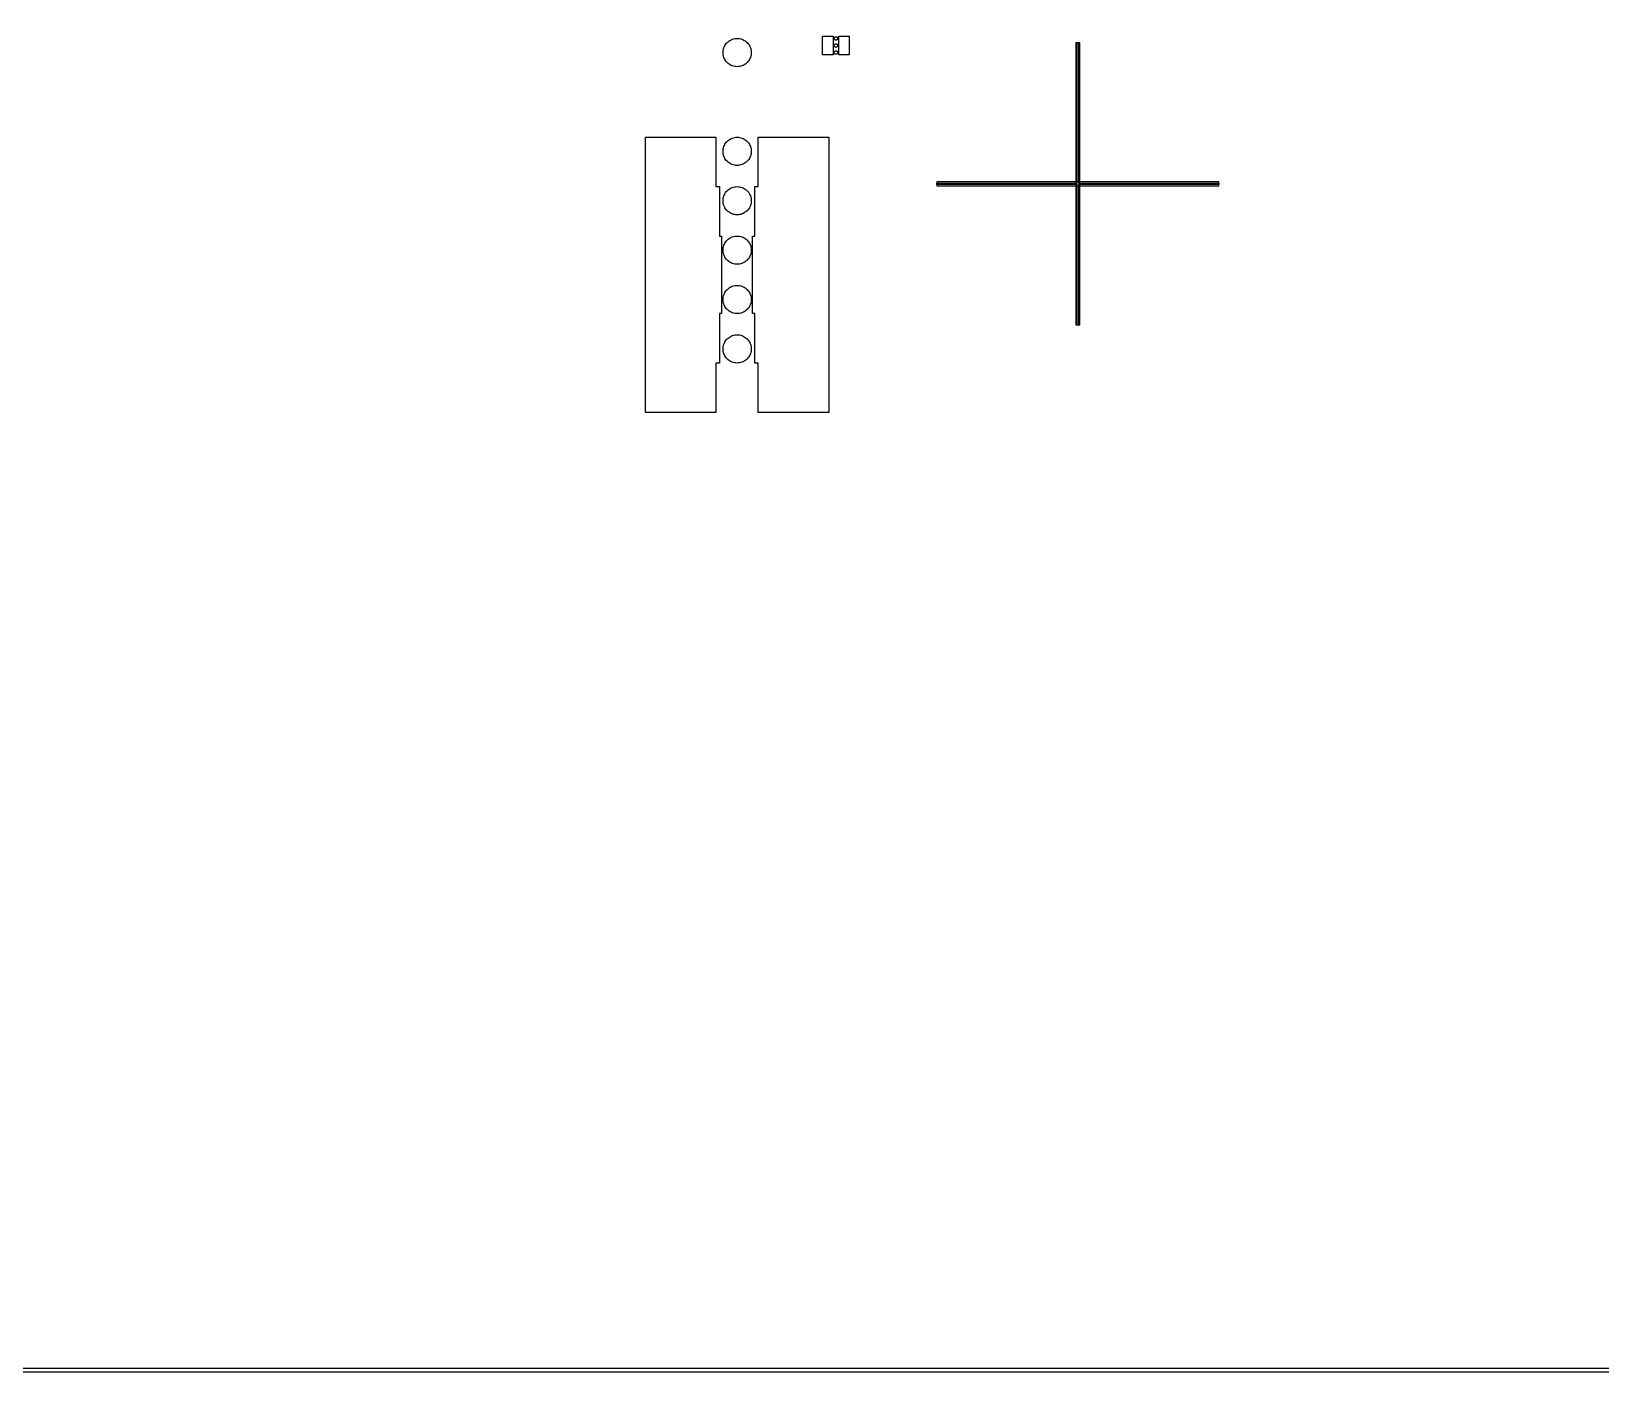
# Model space of a CAD drawing. Extents: x -52 to 52, y -50 to 50.
# Drawn here: x -41.76 to -39.536, y -0.025 to 1.9 of the extents above; entities that cross this region are included whole.
import ezdxf

# ---------------------------------------------------------------- set-up
doc = ezdxf.new("R2010")
doc.units = 0
for name, color, linetype in [('helperLayer', 6, 'CONTINUOUS'), ('largegap', 4, 'CONTINUOUS'), ('smallgap', 3, 'CONTINUOUS')]:
    doc.layers.add(name, color=color, linetype=linetype)

# ---------------------------------------------------------------- blocks, each defined once
blk = doc.blocks.new('Markers')
at = {"layer": 'largegap', "linetype": 'CONTINUOUS'}
for points in [[(-40.639, 1.857), (-40.639, 1.883), (-40.637, 1.883), (-40.624, 1.883), (-40.624, 1.857), (-40.639, 1.857)], [(-40.639, 1.857), (-40.639, 1.883), (-40.637, 1.883), (-40.624, 1.883), (-40.624, 1.857), (-40.639, 1.857)], [(-40.616, 1.857), (-40.616, 1.883), (-40.61, 1.883), (-40.601, 1.883), (-40.601, 1.857), (-40.616, 1.857)], [(-40.616, 1.857), (-40.616, 1.883), (-40.61, 1.883), (-40.601, 1.883), (-40.601, 1.857), (-40.616, 1.857)], [(-40.28, 1.474), (-40.274, 1.474), (-40.274, 1.874), (-40.28, 1.874), (-40.28, 1.474)], [(-40.89, 1.35), (-40.89, 1.74), (-40.815, 1.74), (-40.79, 1.74), (-40.79, 1.67), (-40.785, 1.67), (-40.785, 1.6), (-40.782, 1.6), (-40.782, 1.49), (-40.785, 1.49), (-40.785, 1.42), (-40.79, 1.42), (-40.79, 1.35), (-40.89, 1.35)], [(-40.89, 1.35), (-40.89, 1.74), (-40.815, 1.74), (-40.79, 1.74), (-40.79, 1.67), (-40.785, 1.67), (-40.785, 1.6), (-40.782, 1.6), (-40.782, 1.49), (-40.785, 1.49), (-40.785, 1.42), (-40.79, 1.42), (-40.79, 1.35), (-40.89, 1.35)], [(-40.73, 1.35), (-40.73, 1.42), (-40.735, 1.42), (-40.735, 1.49), (-40.738, 1.49), (-40.738, 1.6), (-40.735, 1.6), (-40.735, 1.67), (-40.73, 1.67), (-40.73, 1.74), (-40.667, 1.74), (-40.665, 1.74), (-40.63, 1.74), (-40.63, 1.35), (-40.73, 1.35)], [(-40.73, 1.35), (-40.73, 1.42), (-40.735, 1.42), (-40.735, 1.49), (-40.738, 1.49), (-40.738, 1.6), (-40.735, 1.6), (-40.735, 1.67), (-40.73, 1.67), (-40.73, 1.74), (-40.667, 1.74), (-40.665, 1.74), (-40.63, 1.74), (-40.63, 1.35), (-40.73, 1.35)], [(-40.477, 1.671), (-40.077, 1.671), (-40.077, 1.677), (-40.477, 1.677), (-40.477, 1.671)]]:
    blk.add_lwpolyline(points, close=True, dxfattribs=at)
at = {"layer": 'smallgap', "linetype": 'CONTINUOUS'}
for points in [[(-40.763473, 1.879697), (-40.761743, 1.879925), (-40.76, 1.880001), (-40.758257, 1.879925), (-40.756527, 1.879697), (-40.754824, 1.87932), (-40.75316, 1.878795), (-40.751548, 1.878127), (-40.75, 1.877322), (-40.748528, 1.876384), (-40.747144, 1.875322), (-40.745858, 1.874143), (-40.744679, 1.872857), (-40.743617, 1.871473), (-40.742679, 1.870001), (-40.741874, 1.868453), (-40.741206, 1.866841), (-40.740681, 1.865177), (-40.740304, 1.863474), (-40.740076, 1.861744), (-40.74, 1.860001), (-40.740076, 1.858258), (-40.740304, 1.856528), (-40.740681, 1.854825), (-40.741206, 1.853161), (-40.741874, 1.851549), (-40.742679, 1.850001), (-40.743617, 1.848529), (-40.744679, 1.847145), (-40.745858, 1.845859), (-40.747144, 1.84468), (-40.748355, 1.843751), (-40.748528, 1.843618), (-40.75, 1.84268), (-40.751548, 1.841875), (-40.75316, 1.841207), (-40.754824, 1.840682), (-40.756527, 1.840305), (-40.758257, 1.840077), (-40.76, 1.840001), (-40.761743, 1.840077), (-40.763473, 1.840305), (-40.765176, 1.840682), (-40.76684, 1.841207), (-40.768452, 1.841875), (-40.77, 1.84268), (-40.771472, 1.843618), (-40.772856, 1.84468), (-40.774142, 1.845859), (-40.775321, 1.847145), (-40.776383, 1.848529), (-40.777321, 1.850001), (-40.778126, 1.851549), (-40.778794, 1.853161), (-40.779319, 1.854825), (-40.779696, 1.856528), (-40.779924, 1.858258), (-40.78, 1.860001), (-40.779924, 1.861744), (-40.779696, 1.863474), (-40.779319, 1.865177), (-40.778794, 1.866841), (-40.778126, 1.868453), (-40.777321, 1.870001), (-40.776383, 1.871473), (-40.775321, 1.872857), (-40.774142, 1.874143), (-40.772856, 1.875322), (-40.771472, 1.876384), (-40.77, 1.877322), (-40.768452, 1.878127), (-40.76684, 1.878795), (-40.765176, 1.87932), (-40.763473, 1.879697)], [(-40.620434, 1.882463), (-40.620218, 1.882491), (-40.62, 1.882501), (-40.619782, 1.882491), (-40.619566, 1.882463), (-40.619353, 1.882416), (-40.619145, 1.88235), (-40.618943, 1.882267), (-40.61875, 1.882166), (-40.618566, 1.882049), (-40.618393, 1.881916), (-40.618232, 1.881769), (-40.618085, 1.881608), (-40.617952, 1.881435), (-40.617835, 1.881251), (-40.617734, 1.881058), (-40.617651, 1.880856), (-40.617585, 1.880648), (-40.617538, 1.880435), (-40.61751, 1.880219), (-40.6175, 1.880001), (-40.61751, 1.879783), (-40.617538, 1.879567), (-40.617585, 1.879354), (-40.617651, 1.879146), (-40.617734, 1.878944), (-40.617835, 1.878751), (-40.617952, 1.878567), (-40.618085, 1.878394), (-40.618232, 1.878233), (-40.618393, 1.878086), (-40.618566, 1.877953), (-40.61875, 1.877836), (-40.618943, 1.877735), (-40.619145, 1.877652), (-40.619353, 1.877586), (-40.619566, 1.877539), (-40.619782, 1.877511), (-40.62, 1.877501), (-40.620218, 1.877511), (-40.620434, 1.877539), (-40.620647, 1.877586), (-40.620855, 1.877652), (-40.621057, 1.877735), (-40.62125, 1.877836), (-40.621434, 1.877953), (-40.621607, 1.878086), (-40.621768, 1.878233), (-40.621915, 1.878394), (-40.622048, 1.878567), (-40.622165, 1.878751), (-40.622266, 1.878944), (-40.622349, 1.879146), (-40.622415, 1.879354), (-40.622462, 1.879567), (-40.62249, 1.879783), (-40.6225, 1.880001), (-40.62249, 1.880219), (-40.622462, 1.880435), (-40.622415, 1.880648), (-40.622349, 1.880856), (-40.622266, 1.881058), (-40.622165, 1.881251), (-40.622048, 1.881435), (-40.621915, 1.881608), (-40.621768, 1.881769), (-40.621607, 1.881916), (-40.621434, 1.882049), (-40.62125, 1.882166), (-40.621057, 1.882267), (-40.620855, 1.88235), (-40.620647, 1.882416), (-40.620434, 1.882463)], [(-40.620218, 1.872491), (-40.62, 1.872501), (-40.619782, 1.872491), (-40.619566, 1.872463), (-40.619353, 1.872416), (-40.619145, 1.87235), (-40.618943, 1.872267), (-40.61875, 1.872166), (-40.618566, 1.872049), (-40.618393, 1.871916), (-40.618232, 1.871769), (-40.618085, 1.871608), (-40.617952, 1.871435), (-40.617835, 1.871251), (-40.617734, 1.871058), (-40.617651, 1.870856), (-40.617585, 1.870648), (-40.617538, 1.870435), (-40.61751, 1.870219), (-40.6175, 1.870001), (-40.61751, 1.869783), (-40.617538, 1.869567), (-40.617585, 1.869354), (-40.617651, 1.869146), (-40.617734, 1.868944), (-40.617835, 1.868751), (-40.617952, 1.868567), (-40.61805, 1.868439), (-40.618085, 1.868394), (-40.618232, 1.868233), (-40.618393, 1.868086), (-40.618566, 1.867953), (-40.61875, 1.867836), (-40.618943, 1.867735), (-40.619145, 1.867652), (-40.619353, 1.867586), (-40.619566, 1.867539), (-40.619782, 1.867511), (-40.62, 1.867501), (-40.620218, 1.867511), (-40.620434, 1.867539), (-40.620647, 1.867586), (-40.620855, 1.867652), (-40.621057, 1.867735), (-40.62125, 1.867836), (-40.621434, 1.867953), (-40.621607, 1.868086), (-40.621768, 1.868233), (-40.621915, 1.868394), (-40.62195, 1.868439), (-40.622048, 1.868567), (-40.622165, 1.868751), (-40.622266, 1.868944), (-40.622349, 1.869146), (-40.622415, 1.869354), (-40.622462, 1.869567), (-40.62249, 1.869783), (-40.6225, 1.870001), (-40.62249, 1.870219), (-40.622462, 1.870435), (-40.622415, 1.870648), (-40.622349, 1.870856), (-40.622266, 1.871058), (-40.622165, 1.871251), (-40.622048, 1.871435), (-40.621915, 1.871608), (-40.621768, 1.871769), (-40.621607, 1.871916), (-40.621434, 1.872049), (-40.62125, 1.872166), (-40.621057, 1.872267), (-40.620855, 1.87235), (-40.620647, 1.872416), (-40.620434, 1.872463), (-40.620218, 1.872491)], [(-40.278, 1.745001), (-40.278, 1.874), (-40.276, 1.874), (-40.276, 1.745001), (-40.276, 1.675), (-40.077, 1.675), (-40.077, 1.673), (-40.276, 1.673), (-40.276, 1.474), (-40.278, 1.474), (-40.278, 1.673), (-40.365, 1.673), (-40.477, 1.673), (-40.477, 1.675), (-40.365, 1.675), (-40.278, 1.675), (-40.278, 1.745001)], [(-40.620218, 1.862491), (-40.62, 1.862501), (-40.619782, 1.862491), (-40.619566, 1.862463), (-40.619353, 1.862416), (-40.619145, 1.86235), (-40.618943, 1.862267), (-40.61875, 1.862166), (-40.618566, 1.862049), (-40.618393, 1.861916), (-40.618232, 1.861769), (-40.618085, 1.861608), (-40.617952, 1.861435), (-40.617835, 1.861251), (-40.617734, 1.861058), (-40.617651, 1.860856), (-40.617585, 1.860648), (-40.617538, 1.860435), (-40.61751, 1.860219), (-40.6175, 1.860001), (-40.61751, 1.859783), (-40.617538, 1.859567), (-40.617585, 1.859354), (-40.617651, 1.859146), (-40.617734, 1.858944), (-40.617835, 1.858751), (-40.617952, 1.858567), (-40.618085, 1.858394), (-40.618232, 1.858233), (-40.618393, 1.858086), (-40.618566, 1.857953), (-40.61875, 1.857836), (-40.618943, 1.857735), (-40.619145, 1.857652), (-40.619353, 1.857586), (-40.619566, 1.857539), (-40.619782, 1.857511), (-40.62, 1.857501), (-40.620218, 1.857511), (-40.620434, 1.857539), (-40.620647, 1.857586), (-40.620855, 1.857652), (-40.621057, 1.857735), (-40.62125, 1.857836), (-40.621434, 1.857953), (-40.621607, 1.858086), (-40.621768, 1.858233), (-40.621915, 1.858394), (-40.622048, 1.858567), (-40.622165, 1.858751), (-40.622266, 1.858944), (-40.622349, 1.859146), (-40.622415, 1.859354), (-40.622462, 1.859567), (-40.62249, 1.859783), (-40.6225, 1.860001), (-40.62249, 1.860219), (-40.622462, 1.860435), (-40.622415, 1.860648), (-40.622349, 1.860856), (-40.622266, 1.861058), (-40.622165, 1.861251), (-40.622048, 1.861435), (-40.621915, 1.861608), (-40.621768, 1.861769), (-40.621607, 1.861916), (-40.621434, 1.862049), (-40.62125, 1.862166), (-40.621057, 1.862267), (-40.620855, 1.86235), (-40.620647, 1.862416), (-40.620434, 1.862463), (-40.620218, 1.862491)], [(-40.763473, 1.739697), (-40.761743, 1.739925), (-40.76, 1.740001), (-40.758257, 1.739925), (-40.756527, 1.739697), (-40.754824, 1.73932), (-40.75316, 1.738795), (-40.751548, 1.738127), (-40.75, 1.737322), (-40.748528, 1.736384), (-40.747144, 1.735322), (-40.745858, 1.734143), (-40.744679, 1.732857), (-40.743617, 1.731473), (-40.742679, 1.730001), (-40.741874, 1.728453), (-40.741206, 1.726841), (-40.740681, 1.725177), (-40.740304, 1.723474), (-40.740076, 1.721744), (-40.74, 1.720001), (-40.740076, 1.718258), (-40.740304, 1.716528), (-40.740681, 1.714825), (-40.741206, 1.713161), (-40.741874, 1.711549), (-40.742679, 1.710001), (-40.743617, 1.708529), (-40.744679, 1.707145), (-40.745858, 1.705859), (-40.747144, 1.70468), (-40.748528, 1.703618), (-40.75, 1.70268), (-40.751548, 1.701875), (-40.75316, 1.701207), (-40.754824, 1.700682), (-40.756527, 1.700305), (-40.758257, 1.700077), (-40.76, 1.700001), (-40.761743, 1.700077), (-40.763473, 1.700305), (-40.765176, 1.700682), (-40.76684, 1.701207), (-40.768452, 1.701875), (-40.77, 1.70268), (-40.771472, 1.703618), (-40.772856, 1.70468), (-40.774142, 1.705859), (-40.775321, 1.707145), (-40.776383, 1.708529), (-40.777321, 1.710001), (-40.778126, 1.711549), (-40.778794, 1.713161), (-40.779319, 1.714825), (-40.779696, 1.716528), (-40.779924, 1.718258), (-40.78, 1.720001), (-40.779924, 1.721744), (-40.779696, 1.723474), (-40.779319, 1.725177), (-40.778794, 1.726841), (-40.778126, 1.728453), (-40.777321, 1.730001), (-40.776383, 1.731473), (-40.775321, 1.732857), (-40.774142, 1.734143), (-40.772856, 1.735322), (-40.771472, 1.736384), (-40.77, 1.737322), (-40.768452, 1.738127), (-40.76684, 1.738795), (-40.765176, 1.73932), (-40.763473, 1.739697)], [(-40.763473, 1.669697), (-40.761743, 1.669925), (-40.76, 1.670001), (-40.758257, 1.669925), (-40.756527, 1.669697), (-40.754824, 1.66932), (-40.75316, 1.668795), (-40.751548, 1.668127), (-40.75, 1.667322), (-40.748528, 1.666384), (-40.747144, 1.665322), (-40.745858, 1.664143), (-40.744679, 1.662857), (-40.743617, 1.661473), (-40.742679, 1.660001), (-40.741874, 1.658453), (-40.741206, 1.656841), (-40.740681, 1.655177), (-40.740304, 1.653474), (-40.740076, 1.651744), (-40.74, 1.650001), (-40.740076, 1.648258), (-40.740304, 1.646528), (-40.740681, 1.644825), (-40.741206, 1.643161), (-40.741874, 1.641549), (-40.742679, 1.640001), (-40.743617, 1.638529), (-40.744679, 1.637145), (-40.745858, 1.635859), (-40.747144, 1.63468), (-40.748528, 1.633618), (-40.75, 1.63268), (-40.751548, 1.631875), (-40.75316, 1.631207), (-40.754824, 1.630682), (-40.756527, 1.630305), (-40.758257, 1.630077), (-40.76, 1.630001), (-40.761743, 1.630077), (-40.763473, 1.630305), (-40.765176, 1.630682), (-40.76684, 1.631207), (-40.768452, 1.631875), (-40.77, 1.63268), (-40.771472, 1.633618), (-40.772856, 1.63468), (-40.774142, 1.635859), (-40.775321, 1.637145), (-40.776383, 1.638529), (-40.777321, 1.640001), (-40.778126, 1.641549), (-40.778794, 1.643161), (-40.779319, 1.644825), (-40.779696, 1.646528), (-40.779924, 1.648258), (-40.78, 1.650001), (-40.779924, 1.651744), (-40.779696, 1.653474), (-40.779319, 1.655177), (-40.778794, 1.656841), (-40.778126, 1.658453), (-40.777321, 1.660001), (-40.776383, 1.661473), (-40.775321, 1.662857), (-40.774142, 1.664143), (-40.772856, 1.665322), (-40.771472, 1.666384), (-40.77, 1.667322), (-40.768452, 1.668127), (-40.76684, 1.668795), (-40.765176, 1.66932), (-40.763473, 1.669697)], [(-40.763473, 1.599697), (-40.761743, 1.599925), (-40.76, 1.600001), (-40.758257, 1.599925), (-40.756527, 1.599697), (-40.754824, 1.59932), (-40.75316, 1.598795), (-40.751548, 1.598127), (-40.75, 1.597322), (-40.748528, 1.596384), (-40.747144, 1.595322), (-40.745858, 1.594143), (-40.744679, 1.592857), (-40.743617, 1.591473), (-40.742679, 1.590001), (-40.741874, 1.588453), (-40.741206, 1.586841), (-40.740681, 1.585177), (-40.740304, 1.583474), (-40.740076, 1.581744), (-40.74, 1.580001), (-40.740076, 1.578258), (-40.740304, 1.576528), (-40.740681, 1.574825), (-40.741206, 1.573161), (-40.741874, 1.571549), (-40.742679, 1.570001), (-40.743617, 1.568529), (-40.744679, 1.567145), (-40.745858, 1.565859), (-40.747144, 1.56468), (-40.748528, 1.563618), (-40.75, 1.56268), (-40.751548, 1.561875), (-40.75316, 1.561207), (-40.754824, 1.560682), (-40.756527, 1.560305), (-40.758257, 1.560077), (-40.76, 1.560001), (-40.761743, 1.560077), (-40.763473, 1.560305), (-40.765176, 1.560682), (-40.76684, 1.561207), (-40.768452, 1.561875), (-40.77, 1.56268), (-40.771472, 1.563618), (-40.772856, 1.56468), (-40.774142, 1.565859), (-40.775321, 1.567145), (-40.776383, 1.568529), (-40.777321, 1.570001), (-40.778126, 1.571549), (-40.778794, 1.573161), (-40.779319, 1.574825), (-40.779696, 1.576528), (-40.779924, 1.578258), (-40.78, 1.580001), (-40.779924, 1.581744), (-40.779696, 1.583474), (-40.779319, 1.585177), (-40.778794, 1.586841), (-40.778126, 1.588453), (-40.777321, 1.590001), (-40.776383, 1.591473), (-40.775321, 1.592857), (-40.774142, 1.594143), (-40.772856, 1.595322), (-40.771472, 1.596384), (-40.77, 1.597322), (-40.768452, 1.598127), (-40.76684, 1.598795), (-40.765176, 1.59932), (-40.763473, 1.599697)], [(-40.763473, 1.529697), (-40.761743, 1.529925), (-40.76, 1.530001), (-40.758257, 1.529925), (-40.756527, 1.529697), (-40.754824, 1.52932), (-40.75316, 1.528795), (-40.751548, 1.528127), (-40.75, 1.527322), (-40.748528, 1.526384), (-40.747144, 1.525322), (-40.745858, 1.524143), (-40.744679, 1.522857), (-40.743617, 1.521473), (-40.742679, 1.520001), (-40.741874, 1.518453), (-40.741206, 1.516841), (-40.740681, 1.515177), (-40.740304, 1.513474), (-40.740076, 1.511744), (-40.74, 1.510001), (-40.740076, 1.508258), (-40.740304, 1.506528), (-40.740681, 1.504825), (-40.741206, 1.503161), (-40.741874, 1.501549), (-40.742679, 1.500001), (-40.743617, 1.498529), (-40.744679, 1.497145), (-40.745858, 1.495859), (-40.747144, 1.49468), (-40.748528, 1.493618), (-40.75, 1.49268), (-40.751548, 1.491875), (-40.75316, 1.491207), (-40.754824, 1.490682), (-40.756527, 1.490305), (-40.758257, 1.490077), (-40.76, 1.490001), (-40.761743, 1.490077), (-40.763473, 1.490305), (-40.765176, 1.490682), (-40.76684, 1.491207), (-40.768452, 1.491875), (-40.77, 1.49268), (-40.771472, 1.493618), (-40.772856, 1.49468), (-40.774142, 1.495859), (-40.775321, 1.497145), (-40.776383, 1.498529), (-40.777321, 1.500001), (-40.778126, 1.501549), (-40.778794, 1.503161), (-40.779319, 1.504825), (-40.779696, 1.506528), (-40.779924, 1.508258), (-40.78, 1.510001), (-40.779924, 1.511744), (-40.779696, 1.513474), (-40.779319, 1.515177), (-40.778794, 1.516841), (-40.778126, 1.518453), (-40.777321, 1.520001), (-40.776383, 1.521473), (-40.775321, 1.522857), (-40.774142, 1.524143), (-40.772856, 1.525322), (-40.771472, 1.526384), (-40.77, 1.527322), (-40.768452, 1.528127), (-40.76684, 1.528795), (-40.765176, 1.52932), (-40.763473, 1.529697)], [(-40.763473, 1.459697), (-40.761743, 1.459925), (-40.76, 1.460001), (-40.758257, 1.459925), (-40.756527, 1.459697), (-40.754824, 1.45932), (-40.75316, 1.458795), (-40.751548, 1.458127), (-40.75, 1.457322), (-40.748528, 1.456384), (-40.747144, 1.455322), (-40.745858, 1.454143), (-40.744679, 1.452857), (-40.743617, 1.451473), (-40.742679, 1.450001), (-40.741874, 1.448453), (-40.741206, 1.446841), (-40.740681, 1.445177), (-40.740304, 1.443474), (-40.740076, 1.441744), (-40.74, 1.440001), (-40.740076, 1.438258), (-40.740304, 1.436528), (-40.740681, 1.434825), (-40.741206, 1.433161), (-40.741874, 1.431549), (-40.742679, 1.430001), (-40.743617, 1.428529), (-40.744679, 1.427145), (-40.745858, 1.425859), (-40.747144, 1.42468), (-40.748528, 1.423618), (-40.75, 1.42268), (-40.751548, 1.421875), (-40.75316, 1.421207), (-40.754824, 1.420682), (-40.756527, 1.420305), (-40.758257, 1.420077), (-40.76, 1.420001), (-40.761743, 1.420077), (-40.763473, 1.420305), (-40.765176, 1.420682), (-40.76684, 1.421207), (-40.768452, 1.421875), (-40.77, 1.42268), (-40.771472, 1.423618), (-40.772856, 1.42468), (-40.774142, 1.425859), (-40.775321, 1.427145), (-40.776383, 1.428529), (-40.777321, 1.430001), (-40.778126, 1.431549), (-40.778794, 1.433161), (-40.779319, 1.434825), (-40.779696, 1.436528), (-40.779924, 1.438258), (-40.78, 1.440001), (-40.779924, 1.441744), (-40.779696, 1.443474), (-40.779319, 1.445177), (-40.778794, 1.446841), (-40.778126, 1.448453), (-40.777321, 1.450001), (-40.776383, 1.451473), (-40.775321, 1.452857), (-40.774142, 1.454143), (-40.772856, 1.455322), (-40.771472, 1.456384), (-40.77, 1.457322), (-40.768452, 1.458127), (-40.76684, 1.458795), (-40.765176, 1.45932), (-40.763473, 1.459697)]]:
    blk.add_lwpolyline(points, close=True, dxfattribs=at)

msp = doc.modelspace()

# ---------------------------------------------------------------- linework, layer by layer
at = {"layer": 'helperLayer', "linetype": 'CONTINUOUS'}
msp.add_circle((0, 0), 50, dxfattribs=at)
at = {"layer": 'smallgap', "linetype": 'CONTINUOUS'}
msp.add_lwpolyline([(-47.5, 0), (41.5, 0), (41.5, 0.005), (-47.5, 0.005), (-47.5, 0)], close=True, dxfattribs=at)

# ---------------------------------------------------------------- block references
msp.add_blockref('Markers', (0, 0.01))

doc.saveas('drawing.dxf')
